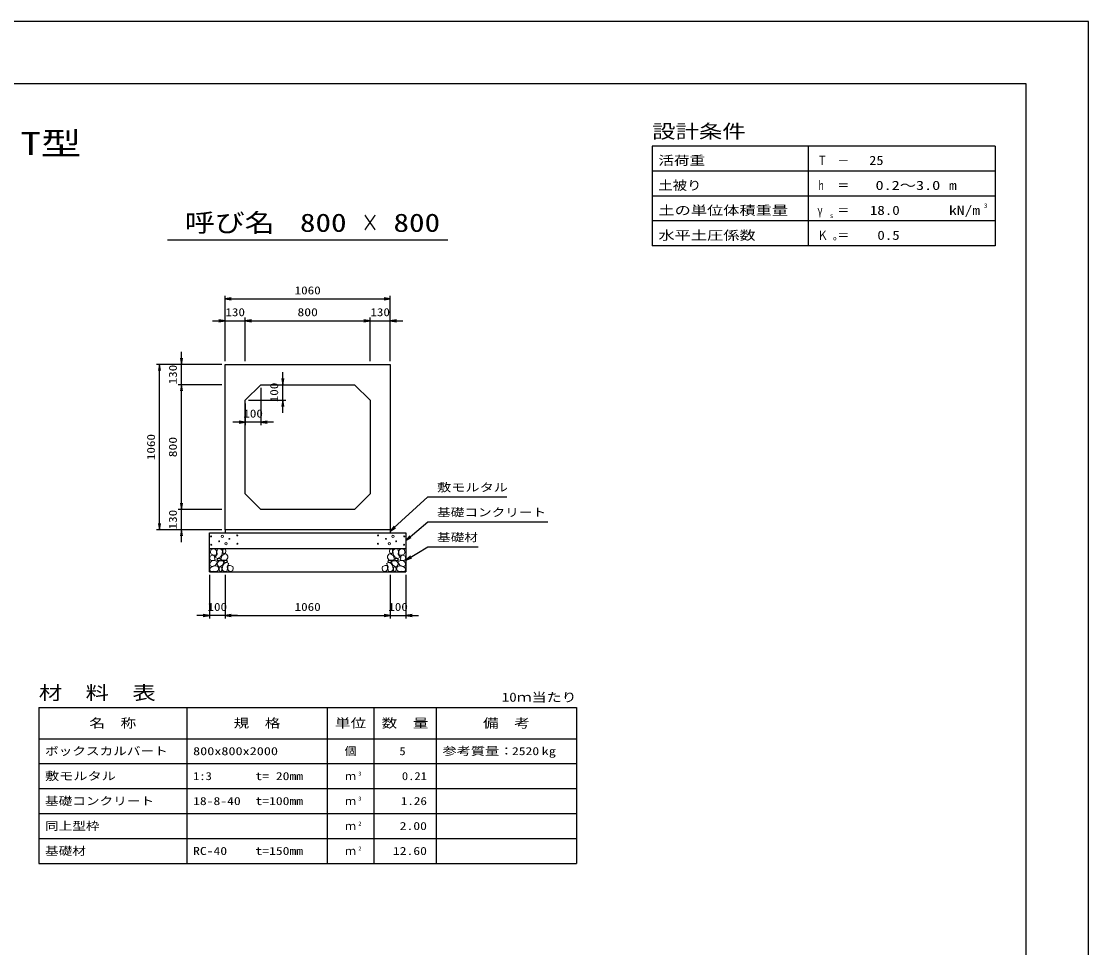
# Model space of a CAD drawing. Units: millimetres at full size. Extents: x 0 to 16820, y 0 to 11880.
# Drawn here: x 9973 to 16820, y 5940 to 11880 of the extents above; entities that cross this region are included whole.
import ezdxf
from ezdxf.enums import TextEntityAlignment as Align

# ---------------------------------------------------------------- set-up
doc = ezdxf.new("R2010")
doc.units = ezdxf.units.MM
for name, color, linetype, lineweight in [('D-DCR-HCHn', 4, 'Continuous', 9), ('D-MTR-FRAM', 7, 'Continuous', 25), ('D-MTR-LINE', 7, 'Continuous', 25), ('D-STR-DIM', 7, 'Continuous', 25), ('D-STR-STRn', 1, 'Continuous', 25), ('D-STR-TXT', 7, 'Continuous', 25), ('D-TTL', 2, 'Continuous', 25), ('D-TTL-FRAM', 2, 'Continuous', 25), ('D-TTL-LINE', 7, 'Continuous', 25), ('D-TTL-TXT', 7, 'Continuous', 25)]:
    doc.layers.add(name, color=color, linetype=linetype, lineweight=lineweight)
doc.layers.add('D-MTR', color=7, linetype='Continuous')
doc.layers.add('D-MTR-TXT', color=7, linetype='Continuous')
doc.styles.add('ＭＳ ゴシック', font='')
doc.styles.get('ＭＳ ゴシック').set_extended_font_data('MS Gothic')

# ---------------------------------------------------------------- blocks, each defined once
blk = doc.blocks.new('open_arrow')
at = {"color": 0, "linetype": 'Continuous', "lineweight": -2}
blk.add_lwpolyline([(7.5, 1.25), (0, 0), (7.5, -1.25)], dxfattribs=at)

msp = doc.modelspace()

# ---------------------------------------------------------------- linework, layer by layer
at = {"layer": 'D-DCR-HCHn'}
for points in [[(11218.399, 8493.696), (11202.796, 8497.163), (11188.928, 8490.228), (11187.194, 8474.626), (11190.661, 8462.491), (11207.997, 8457.29), (11220.132, 8457.29), (11225.333, 8465.958), (11225.333, 8485.028)], [(11232.267, 8495.429), (11227.067, 8479.827), (11228.8, 8462.491), (11216.665, 8443.421), (11232.267, 8434.753), (11249.603, 8443.421), (11260.005, 8457.29), (11263.472, 8479.827), (11260.005, 8491.962), (11249.603, 8497.163)], [(11265.206, 8491.962), (11265.206, 8471.159), (11273.874, 8465.958), (11282.542, 8471.159), (11284.275, 8483.294), (11282.542, 8493.696), (11270.407, 8497.163)], [(12354.794, 8491.962), (12354.794, 8471.159), (12346.126, 8465.958), (12337.458, 8471.159), (12335.725, 8483.294), (12337.458, 8493.696), (12349.593, 8497.163)], [(12387.733, 8495.429), (12392.933, 8479.827), (12391.2, 8462.491), (12403.335, 8443.421), (12387.733, 8434.753), (12370.397, 8443.421), (12359.995, 8457.29), (12356.528, 8479.827), (12359.995, 8491.962), (12370.397, 8497.163)], [(12401.601, 8493.696), (12417.204, 8497.163), (12431.072, 8490.228), (12432.806, 8474.626), (12429.339, 8462.491), (12412.003, 8457.29), (12399.868, 8457.29), (12394.667, 8465.958), (12394.667, 8485.028)], [(11185.46, 8450.356), (11180.26, 8434.753), (11187.194, 8424.352), (11204.53, 8422.618), (11216.366, 8427.699), (11211.464, 8439.954), (11214.932, 8446.889), (11207.997, 8453.823), (11197.596, 8457.29)], [(11218.366, 8392.757), (11231.208, 8412.019), (11229.603, 8416.834), (11211.946, 8421.65), (11195.894, 8420.045), (11184.658, 8410.414), (11183.052, 8399.177), (11184.658, 8387.941), (11197.499, 8384.731)], [(11235.735, 8434.753), (11227.067, 8427.819), (11230.534, 8422.618), (11242.669, 8422.618), (11247.87, 8424.352), (11251.337, 8431.286), (11246.136, 8436.487)], [(11261.739, 8453.823), (11253.071, 8433.02), (11260.005, 8424.352), (11280.808, 8424.352), (11289.476, 8427.819), (11298.144, 8439.954), (11298.144, 8450.356), (11289.476, 8464.224), (11279.074, 8465.958)], [(11287.389, 8410.414), (11295.415, 8416.834), (11292.204, 8421.65), (11280.968, 8421.65), (11276.153, 8420.045), (11272.942, 8413.624), (11277.758, 8408.808)], [(12358.261, 8453.823), (12366.929, 8433.02), (12359.995, 8424.352), (12339.192, 8424.352), (12330.524, 8427.819), (12321.856, 8439.954), (12321.856, 8450.356), (12330.524, 8464.224), (12340.926, 8465.958)], [(12332.611, 8410.414), (12324.585, 8416.834), (12327.796, 8421.65), (12339.032, 8421.65), (12343.847, 8420.045), (12347.058, 8413.624), (12342.242, 8408.808)], [(12384.265, 8434.753), (12392.933, 8427.819), (12389.466, 8422.618), (12377.331, 8422.618), (12372.13, 8424.352), (12368.663, 8431.286), (12373.864, 8436.487)], [(12401.634, 8392.757), (12388.792, 8412.019), (12390.397, 8416.834), (12408.054, 8421.65), (12424.106, 8420.045), (12435.342, 8410.414), (12436.948, 8399.177), (12435.342, 8387.941), (12422.501, 8384.731)], [(12434.54, 8450.356), (12439.74, 8434.753), (12432.806, 8424.352), (12415.47, 8422.618), (12403.634, 8427.699), (12408.536, 8439.954), (12405.068, 8446.889), (12412.003, 8453.823), (12422.404, 8457.29)], [(11224.787, 8352.627), (11236.023, 8357.443), (11239.234, 8373.494), (11232.813, 8384.731), (11221.577, 8387.941), (11207.13, 8386.336), (11191.078, 8379.915), (11183.052, 8370.284), (11183.052, 8359.048), (11187.868, 8352.627), (11207.13, 8354.232)], [(11263.311, 8392.757), (11271.337, 8412.019), (11264.916, 8420.045), (11245.654, 8420.045), (11237.628, 8416.834), (11229.603, 8405.598), (11229.603, 8395.967), (11237.628, 8383.125), (11247.259, 8381.52)], [(11260.101, 8357.443), (11260.101, 8376.705), (11252.075, 8381.52), (11244.049, 8376.705), (11242.444, 8365.469), (11244.049, 8355.837), (11255.285, 8352.627)], [(11290.599, 8354.232), (11295.415, 8368.679), (11293.81, 8384.731), (11305.046, 8402.388), (11290.599, 8410.414), (11274.548, 8402.388), (11264.916, 8389.546), (11261.706, 8368.679), (11264.916, 8357.443), (11274.548, 8352.627)], [(11303.441, 8355.837), (11317.887, 8352.627), (11330.729, 8359.048), (11332.334, 8373.494), (11329.124, 8384.731), (11313.072, 8389.546), (11301.836, 8389.546), (11297.02, 8381.52), (11297.02, 8363.863)], [(12316.559, 8355.837), (12302.113, 8352.627), (12289.271, 8359.048), (12287.666, 8373.494), (12290.876, 8384.731), (12306.928, 8389.546), (12318.164, 8389.546), (12322.98, 8381.52), (12322.98, 8363.863)], [(12329.401, 8354.232), (12324.585, 8368.679), (12326.19, 8384.731), (12314.954, 8402.388), (12329.401, 8410.414), (12345.452, 8402.388), (12355.084, 8389.546), (12358.294, 8368.679), (12355.084, 8357.443), (12345.452, 8352.627)], [(12356.689, 8392.757), (12348.663, 8412.019), (12355.084, 8420.045), (12374.346, 8420.045), (12382.372, 8416.834), (12390.397, 8405.598), (12390.397, 8395.967), (12382.372, 8383.125), (12372.741, 8381.52)], [(12359.899, 8357.443), (12359.899, 8376.705), (12367.925, 8381.52), (12375.951, 8376.705), (12377.556, 8365.469), (12375.951, 8355.837), (12364.715, 8352.627)], [(12395.213, 8352.627), (12383.977, 8357.443), (12380.766, 8373.494), (12387.187, 8384.731), (12398.423, 8387.941), (12412.87, 8386.336), (12428.922, 8379.915), (12436.948, 8370.284), (12436.948, 8359.048), (12432.132, 8352.627), (12412.87, 8354.232)]]:
    msp.add_lwpolyline(points, close=True, dxfattribs=at)
for centre, radius in [((11190.727, 8577.43), 3), ((11263.336, 8577.43), 7.5), ((11307.708, 8561.639), 3), ((11358.131, 8583.481), 3), ((12261.869, 8583.481), 3), ((12312.292, 8561.639), 3), ((12356.664, 8577.43), 7.5), ((12429.273, 8577.43), 3), ((11191.869, 8523.919), 3), ((11242.292, 8545.761), 3), ((11286.664, 8529.97), 7.5), ((11359.273, 8529.97), 3), ((12260.727, 8529.97), 3), ((12333.336, 8529.97), 7.5), ((12377.708, 8545.761), 3), ((12428.131, 8523.919), 3)]:
    msp.add_circle(centre, radius, dxfattribs=at)
at = {"layer": 'D-MTR-FRAM'}
for p, q in [((10085, 7480), (13535, 7480)), ((10085, 7480), (10085, 6480)), ((13535, 7480), (13535, 6480)), ((10085, 6480), (13535, 6480))]:
    msp.add_line(p, q, dxfattribs=at)
at = {"layer": 'D-MTR-LINE'}
for p, q in [((11035, 7480), (11035, 6480)), ((11935, 7480), (11935, 6480)), ((12235, 7480), (12235, 6480)), ((12635, 7480), (12635, 6480)), ((10085, 7280), (13535, 7280)), ((10085, 7120), (13535, 7120)), ((10085, 6960), (13535, 6960)), ((10085, 6800), (13535, 6800)), ((10085, 6640), (13535, 6640))]:
    msp.add_line(p, q, dxfattribs=at)
at = {"layer": 'D-STR-DIM'}
for p, q in [((11280, 9700), (11280, 10120)), ((11280, 10100), (12340, 10100)), ((12340, 9700), (12340, 10120)), ((11200, 9960), (11490, 9960)), ((11280, 9700), (11280, 9980)), ((11410, 9700), (11410, 9980)), ((11410, 9700), (11410, 9980)), ((11410, 9960), (12210, 9960)), ((12130, 9960), (12420, 9960)), ((12210, 9700), (12210, 9980)), ((12210, 9700), (12210, 9980)), ((12340, 9700), (12340, 9980)), ((11000, 9470), (11000, 9760)), ((11260, 9680), (10840, 9680)), ((10860, 8620), (10860, 9680)), ((11260, 9680), (10980, 9680)), ((11650, 9370), (11650, 9630)), ((11260, 9550), (10980, 9550)), ((11260, 9550), (10980, 9550)), ((11000, 8750), (11000, 9550)), ((11510, 9530), (11510, 9290)), ((11530, 9550), (11670, 9550)), ((11430, 9450), (11670, 9450)), ((11410, 9430), (11410, 9290)), ((11590, 9310), (11330, 9310)), ((11000, 8540), (11000, 8830)), ((11260, 8750), (10980, 8750)), ((11260, 8750), (10980, 8750)), ((11260, 8620), (10840, 8620)), ((11260, 8620), (10980, 8620)), ((11180, 8330), (11180, 8050)), ((11280, 8330), (11280, 8050)), ((11280, 8330), (11280, 8050)), ((12340, 8330), (12340, 8050)), ((12340, 8330), (12340, 8050)), ((12440, 8330), (12440, 8050)), ((11360, 8070), (11100, 8070)), ((11280, 8070), (12340, 8070)), ((12260, 8070), (12520, 8070))]:
    msp.add_line(p, q, dxfattribs=at)
at = {"layer": 'D-STR-STRn'}
for p, q in [((11280, 9680), (12340, 9680)), ((11280, 8620), (11280, 9680)), ((12340, 9680), (12340, 8620)), ((11410, 9450), (11510, 9550)), ((11510, 9550), (12110, 9550)), ((12110, 9550), (12210, 9450)), ((11410, 8850), (11410, 9450)), ((12210, 9450), (12210, 8850)), ((11510, 8750), (11410, 8850)), ((12210, 8850), (12110, 8750)), ((12110, 8750), (11510, 8750)), ((11180, 8350), (11180, 8600)), ((11180, 8600), (12440, 8600)), ((12340, 8620), (11280, 8620)), ((11280, 8620), (11280, 8600)), ((12340, 8620), (12340, 8600)), ((12440, 8600), (12440, 8350)), ((11180, 8500), (12440, 8500)), ((11180, 8350), (12440, 8350))]:
    msp.add_line(p, q, dxfattribs=at)
at = {"layer": 'D-STR-TXT'}
for points in [[(12340, 8610), (12580, 8830), (12620, 8830), (13086.65, 8830)], [(12440, 8550), (12580, 8670), (12620, 8670), (13350.305, 8670)], [(12440, 8425), (12580, 8510), (12620, 8510), (12902.944, 8510)]]:
    msp.add_lwpolyline(points, dxfattribs=at)
at = {"layer": 'D-TTL'}
for points in [[(0, 0), (16820, 0), (16820, 11880), (0, 11880)], [(400, 400), (16420, 400), (16420, 11480), (400, 11480)]]:
    msp.add_lwpolyline(points, close=True, dxfattribs=at)
at = {"layer": 'D-TTL-FRAM'}
for p, q in [((16220, 11080), (14020, 11080)), ((14020, 11080), (14020, 10440)), ((16220, 11080), (16220, 10440)), ((16220, 10440), (14020, 10440))]:
    msp.add_line(p, q, dxfattribs=at)
at = {"layer": 'D-TTL-LINE'}
for p, q in [((15020, 11080), (15020, 10440)), ((16220, 10920), (14020, 10920)), ((16220, 10760), (14020, 10760)), ((16220, 10600), (14020, 10600))]:
    msp.add_line(p, q, dxfattribs=at)
at = {"layer": 'D-TTL-TXT'}
msp.add_line((10910, 10480), (12710, 10480), dxfattribs=at)

# ---------------------------------------------------------------- block references
at = {"layer": 'D-STR-DIM', "xscale": 5.33, "yscale": 5.33}
for p in [(11280, 10100), (11410, 9960), (11410, 9960), (12340, 9960), (11510, 9310), (11280, 8070), (11280, 8070), (12440, 8070)]:
    msp.add_blockref('open_arrow', p, dxfattribs=at)
for p, rotation in [((12340, 10100), 180), ((11280, 9960), 180), ((12210, 9960), 180), ((12210, 9960), 180), ((10860, 9680), 270), ((11000, 9680), 90), ((11650, 9550), 90), ((11000, 9550), 270), ((11000, 9550), 270), ((11650, 9450), 270), ((11410, 9310), 180), ((11000, 8750), 90), ((11000, 8750), 90), ((10860, 8620), 90), ((11000, 8620), 270), ((11180, 8070), 180), ((12340, 8070), 180), ((12340, 8070), 180)]:
    msp.add_blockref('open_arrow', p, dxfattribs=dict(at, rotation=rotation))
at = {"layer": 'D-STR-TXT', "xscale": 5.33, "yscale": 5.33}
for p, rotation in [((12340, 8610), 42.5), ((12440, 8550), 40.6), ((12440, 8425), 31.3)]:
    msp.add_blockref('open_arrow', p, dxfattribs=dict(at, rotation=rotation))

# ---------------------------------------------------------------- texts
at = {"layer": 'D-MTR', "style": 'ＭＳ ゴシック', "width": 1.25}
msp.add_text('材\u3000料\u3000表', height=87.98, dxfattribs=at).set_placement((10085, 7504), align=Align.BOTTOM_LEFT)
at = {"layer": 'D-MTR', "style": 'ＭＳ ゴシック', "width": 1.2}
msp.add_text('10ｍ当たり', height=58.65, dxfattribs=at).set_placement((13535, 7499.333), align=Align.BOTTOM_RIGHT)
at = {"layer": 'D-MTR-TXT', "style": 'ＭＳ ゴシック'}
for s, height, width, p in [('名\u3000称', 58.65, 1.25, (10560, 7380)), ('規\u3000格', 58.65, 1.25, (11485, 7380)), ('単位', 58.65, 1.25, (12085, 7380)), ('数\u3000量', 58.65, 1.25, (12435, 7380)), ('備\u3000考', 58.65, 1.25, (13085, 7380)), ('個', 51.32, 1.1, (12085, 7200))]:
    msp.add_text(s, height=height, dxfattribs=dict(at, width=width)).set_placement(p, align=Align.MIDDLE_CENTER)
for s, width, p in [('ボックスカルバート', 1.25, (10125, 7200)), ('800x800x2000', 1.3, (11075, 7200)), ('参考質量：    kg', 1.3, (12675, 7200)), ('敷モルタル', 1.3, (10125, 7040)), ('1:3', 1.15, (11075, 7040)), ('t= 20mm', 1.25, (11475, 7040)), ('基礎コンクリート', 1.25, (10125, 6880)), ('18-8-40', 1.25, (11075, 6880)), ('t=100mm', 1.25, (11475, 6880)), ('同上型枠', 1.25, (10125, 6720)), ('基礎材', 1.25, (10125, 6560)), ('RC-40', 1.25, (11075, 6560)), ('t=150mm', 1.25, (11475, 6560))]:
    msp.add_text(s, height=51.32, dxfattribs=dict(at, width=width)).set_placement(p, align=Align.MIDDLE_LEFT)
for s, width, p in [('5', 1.15, (12438.553, 7200)), ('2520', 1.25, (13295, 7200)), ('0.21', 1.15, (12575, 7040)), ('1.26', 1.2, (12575, 6880)), ('2.00', 1.25, (12575, 6720)), ('12.60', 1.25, (12575, 6560))]:
    msp.add_text(s, height=51.32, dxfattribs=dict(at, width=width)).set_placement(p, align=Align.MIDDLE_RIGHT)
for p in [(12085, 7040), (12085, 6880), (12085, 6720), (12085, 6560)]:
    msp.add_text('ｍ', height=51.32, dxfattribs=at).set_placement(p, align=Align.MIDDLE_CENTER)
at = {"layer": 'D-MTR-TXT', "style": 'ＭＳ ゴシック', "width": 1.15}
for s, p in [('3', (12135, 7035.333)), ('3', (12135, 6875.333)), ('2', (12135, 6715.333)), ('2', (12135, 6555.333))]:
    msp.add_text(s, height=25.66, dxfattribs=at).set_placement(p, align=Align.BOTTOM_LEFT)
at = {"layer": 'D-STR-DIM', "style": 'ＭＳ ゴシック'}
for s, width, p in [('1060', 1.2, (11810, 10155)), ('130', 1.2, (11345, 10015)), ('800', 1.25, (11810, 10015)), ('130', 1.2, (12275, 10015)), ('100', 1.2, (11460, 9365)), ('100', 1.2, (11230, 8125)), ('1060', 1.2, (11810, 8125)), ('100', 1.2, (12390, 8125))]:
    msp.add_text(s, height=51.32, dxfattribs=dict(at, width=width)).set_placement(p, align=Align.MIDDLE_CENTER)
for s, width, p in [('130', 1.2, (10945, 9615)), ('100', 1.2, (11595, 9500)), ('1060', 1.2, (10805, 9150)), ('800', 1.25, (10945, 9150)), ('130', 1.2, (10945, 8685))]:
    msp.add_text(s, height=51.32, rotation=90, dxfattribs=dict(at, width=width)).set_placement(p, align=Align.MIDDLE_CENTER)
at = {"layer": 'D-STR-TXT', "style": 'ＭＳ ゴシック'}
for s, width, p in [('敷モルタル', 1.3, (12640, 8850)), ('基礎コンクリート', 1.25, (12640, 8690)), ('基礎材', 1.25, (12640, 8530))]:
    msp.add_text(s, height=51.32, dxfattribs=dict(at, width=width)).set_placement(p, align=Align.BOTTOM_LEFT)
at = {"layer": 'D-TTL-TXT', "style": 'ＭＳ ゴシック'}
for s, height, width, p in [('設計条件', 87.98, 1.25, (14020, 11104)), ('活荷重', 58.65, 1.25, (14060, 10941.333)), ('Ｔ', 58.65, 0.75, (15080, 10941.333)), ('－', 58.65, 0.95, (15208, 10941.333)), ('土被り', 58.65, 1.15, (14060, 10781.333)), ('ｈ', 58.65, 0.6, (15080, 10781.333)), ('＝', 58.65, 0.95, (15208, 10781.333)), ('m', 58.65, 1.25, (15924, 10781.333)), ('土の単位体積重量', 58.65, 1.3, (14060, 10621.333)), ('γ', 58.65, 0.75, (15080, 10621.333)), ('＝', 58.65, 0.95, (15208, 10621.333)), ('kN/m', 58.65, 1.25, (15924, 10621.333)), ('3', 29.33, 1.15, (16148, 10674.667)), ('s', 29.33, 1.15, (15160, 10610.667)), ('水平土圧係数', 58.65, 1.3, (14060, 10461.333)), ('Ｋ', 58.65, 0.85, (15080, 10461.333)), ('o', 29.33, 1.2, (15180, 10466.667)), ('＝', 58.65, 0.95, (15208, 10461.333))]:
    msp.add_text(s, height=height, dxfattribs=dict(at, width=width)).set_placement(p, align=Align.BOTTOM_LEFT)
for s, height, width, p in [('DCJボックスカルバート K型・T型', 146.6, 1.3, (8410, 10980)), ('呼び名', 117.3, 1.2, (11310, 10495)), ('800', 117.3, 1.25, (11910, 10495)), ('×', 117.3, 0.7, (12210, 10495)), ('800', 117.3, 1.25, (12510, 10495))]:
    msp.add_text(s, height=height, dxfattribs=dict(at, width=width)).set_placement(p, align=Align.BOTTOM_CENTER)
for s, width, p in [('25', 1.15, (15504.041, 10941.333)), ('0.2～3.0', 1.3, (15867.898, 10781.333)), ('18.0', 1.2, (15608, 10621.333)), ('0.5', 1.2, (15608, 10461.333))]:
    msp.add_text(s, height=58.65, dxfattribs=dict(at, width=width)).set_placement(p, align=Align.BOTTOM_RIGHT)

doc.saveas('drawing.dxf')
